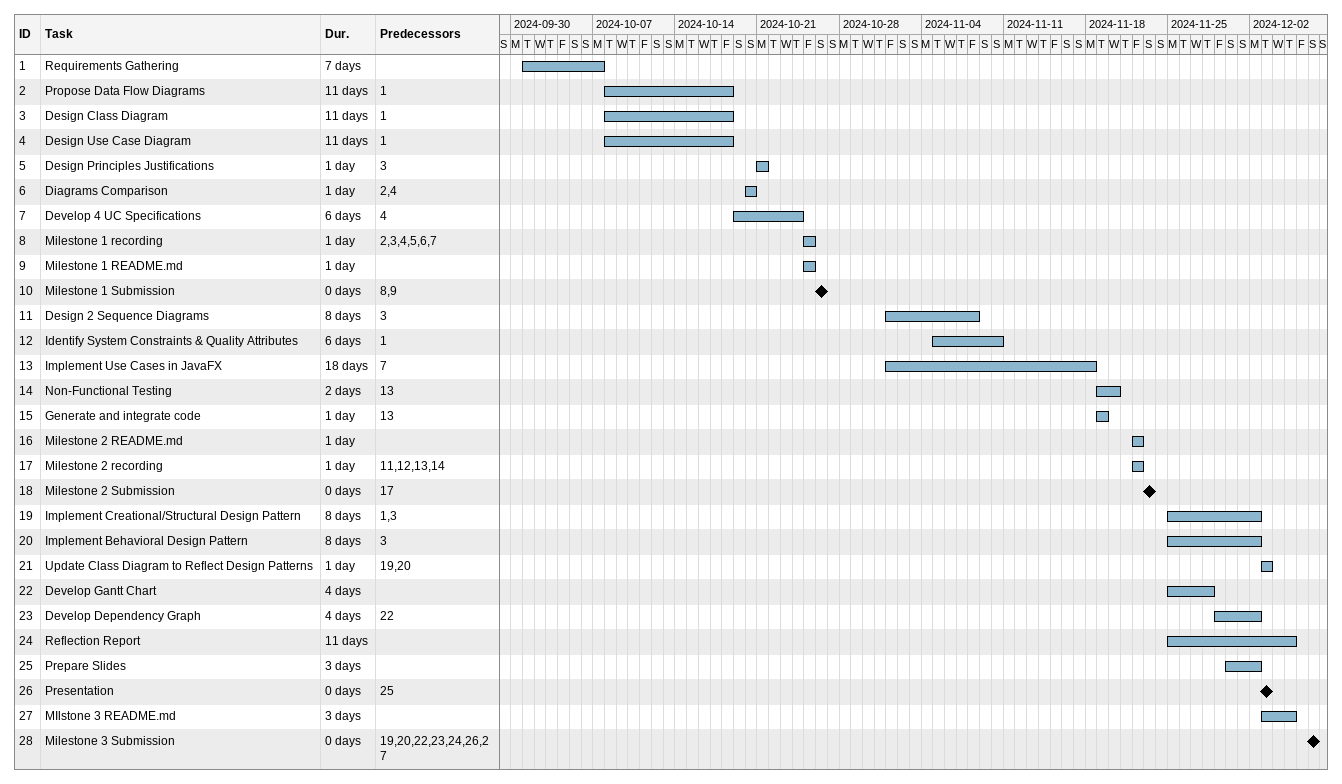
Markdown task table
| ID | Task | Duration | Start | Finish | Predecessors |
|---|---|---|---|---|---|
| 1 | Requirements Gathering | 7d | 2024-10-01 | 2024-10-07 |  |
| 2 | Propose Data Flow Diagrams | 11d | 2024-10-08 | 2024-10-18 | 1 |
| 3 | Design Class Diagram | 11d | 2024-10-08 | 2024-10-18 | 1 |
| 4 | Design Use Case Diagram | 11d | 2024-10-08 | 2024-10-18 | 1 |
| 5 | Design Principles Justifications | 1d | 2024-10-21 | 2024-10-21 | 3 |
| 6 | Diagrams Comparison | 1d | 2024-10-20 | 2024-10-20 | 2, 4 |
| 7 | Develop 4 UC Specifications | 6d | 2024-10-19 | 2024-10-24 | 4 |
| 8 | Milestone 1 recording | 1d | 2024-10-25 | 2024-10-25 | 2, 3, 4, 5, 6, 7 |
| 9 | Milestone 1 README.md | 1d | 2024-10-25 | 2024-10-25 |  |
| 10 | Milestone 1 Submission | 0d | 2024-10-26 | 2024-10-26 | 8, 9 |
| 11 | Design 2 Sequence Diagrams | 8d | 2024-11-01 | 2024-11-08 | 3 |
| 12 | Identify System Constraints & Quality Attributes | 6d | 2024-11-05 | 2024-11-10 | 1 |
| 13 | Implement Use Cases in JavaFX | 18d | 2024-11-01 | 2024-11-18 | 7 |
| 14 | Non-Functional Testing | 2d | 2024-11-19 | 2024-11-20 | 13 |
| 15 | Generate and integrate code | 1d | 2024-11-19 | 2024-11-19 | 13 |
| 16 | Milestone 2 README.md | 1d | 2024-11-22 | 2024-11-22 |  |
| 17 | Milestone 2 recording | 1d | 2024-11-22 | 2024-11-22 | 11, 12, 13, 14 |
| 18 | Milestone 2 Submission | 0d | 2024-11-23 | 2024-11-23 | 17 |
| 19 | Implement Creational/Structural Design Pattern | 8d | 2024-11-25 | 2024-12-02 | 1, 3 |
| 20 | Implement Behavioral Design Pattern | 8d | 2024-11-25 | 2024-12-02 | 3 |
| 21 | Update Class Diagram to Reflect Design Patterns | 1d | 2024-12-03 | 2024-12-03 | 19, 20 |
| 22 | Develop Gantt Chart | 4d | 2024-11-25 | 2024-11-28 |  |
| 23 | Develop Dependency Graph | 4d | 2024-11-29 | 2024-12-02 | 22 |
| 24 | Reflection Report | 11d | 2024-11-25 | 2024-12-05 |  |
| 25 | Prepare Slides | 3d | 2024-11-30 | 2024-12-02 |  |
| 26 | Presentation | 0d | 2024-12-03 | 2024-12-03 | 25 |
| 27 | MIlstone 3 README.md | 3d | 2024-12-03 | 2024-12-05 |  |
| 28 | Milestone 3 Submission | 0d | 2024-12-07 | 2024-12-07 | 19, 20, 22, 23, 24, 26, 27 |
